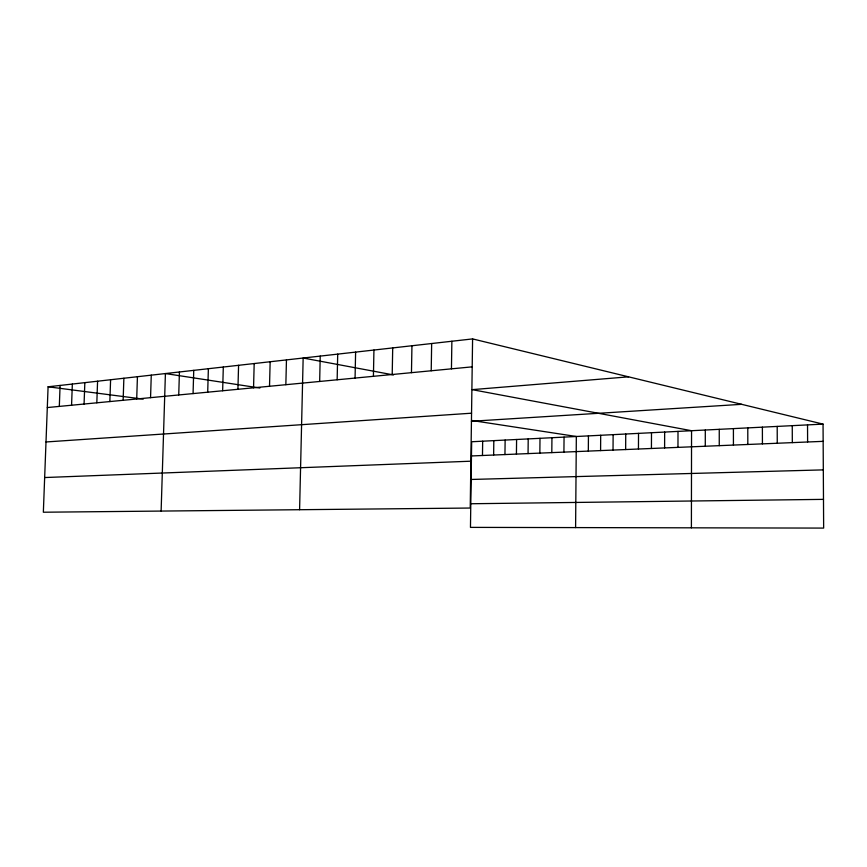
<?xml version="1.0" encoding="UTF-8"?>
<svg xmlns="http://www.w3.org/2000/svg" width="867" height="867" viewBox="0 0 867 867"><rect width="100%" height="100%" fill="white"/><g stroke="black" fill="none" stroke-linecap="round" stroke-linejoin="round"><path stroke-width="1.3" d="M705.283 446.234L705.304 430.021M719.252 445.66L719.252 429.328M677.972 447.372L678.005 431.398M691.4 527.819L691.552 430.715L472.136 389.651L628.575 376.831M638.448 449.019L638.524 433.37M651.431 448.477L651.496 432.72M664.61 447.925L664.653 432.059M613.034 450.071L613.132 434.649M625.649 449.55L625.736 434.02M588.325 451.1L588.433 435.884M600.593 450.591L600.69 435.277M551.802 452.617L551.943 437.716M563.918 452.108L564.059 437.109M575.601 527.591L576.338 436.491L471.615 420.452M528.057 453.604L528.209 438.908M539.848 453.116L540 438.323M493.637 455.034L493.822 440.631M504.952 454.557L505.136 440.068M516.429 454.08L516.591 439.493M472.591 338.91L470.228 508.04L43.35 512.224L48.086 386.79L472.591 338.91L823.054 424.115L823.65 528.09L470.467 527.385L471.659 441.747L823.054 424.115M482.475 455.489L482.67 441.195M431.213 370.783L431.658 343.527M451.447 368.843L451.87 341.251M411.467 372.669L411.944 345.749M373.417 376.311L373.937 350.04M392.209 374.511L392.708 347.916M355.069 378.077L355.611 352.11M319.663 381.469L320.226 356.099M337.155 379.789L337.707 354.126M285.85 384.699L286.457 359.903M299.592 509.709L303.157 358.017L393.542 374.934M253.554 387.798L254.183 363.544M269.518 386.27L270.146 361.745M222.646 390.757L223.307 367.023M237.926 389.294L238.577 365.31M193.059 393.596L193.753 370.361M207.701 392.187L208.373 368.713M161.121 511.064L165.413 373.558L259.894 388.026M178.732 394.962L179.436 371.976M136.704 398.993L137.43 376.712M150.555 397.66L151.27 375.151M109.849 401.562L110.597 379.746M123.136 400.294L123.873 378.24M84.077 404.033L84.836 382.65M96.822 402.808L97.581 381.209M59.314 406.406L60.094 385.436M71.571 405.236L72.34 384.059M47.306 407.555L472.201 366.849M46.005 441.964L471.55 413.201M471.41 421.264L741.675 404.325M471.464 455.955L823.151 441.346M44.661 477.544L470.879 461.201M471.139 479.462L823.314 469.881M470.803 503.749L823.487 499.37M48.086 386.79L143.228 399.134M807.535 424.895L807.611 441.986M792.254 425.664L792.319 442.625M777.2 426.412L777.255 443.254M762.386 427.16L762.429 443.871M747.788 427.886L747.82 444.478M733.417 428.612L733.428 445.074"/></g></svg>
